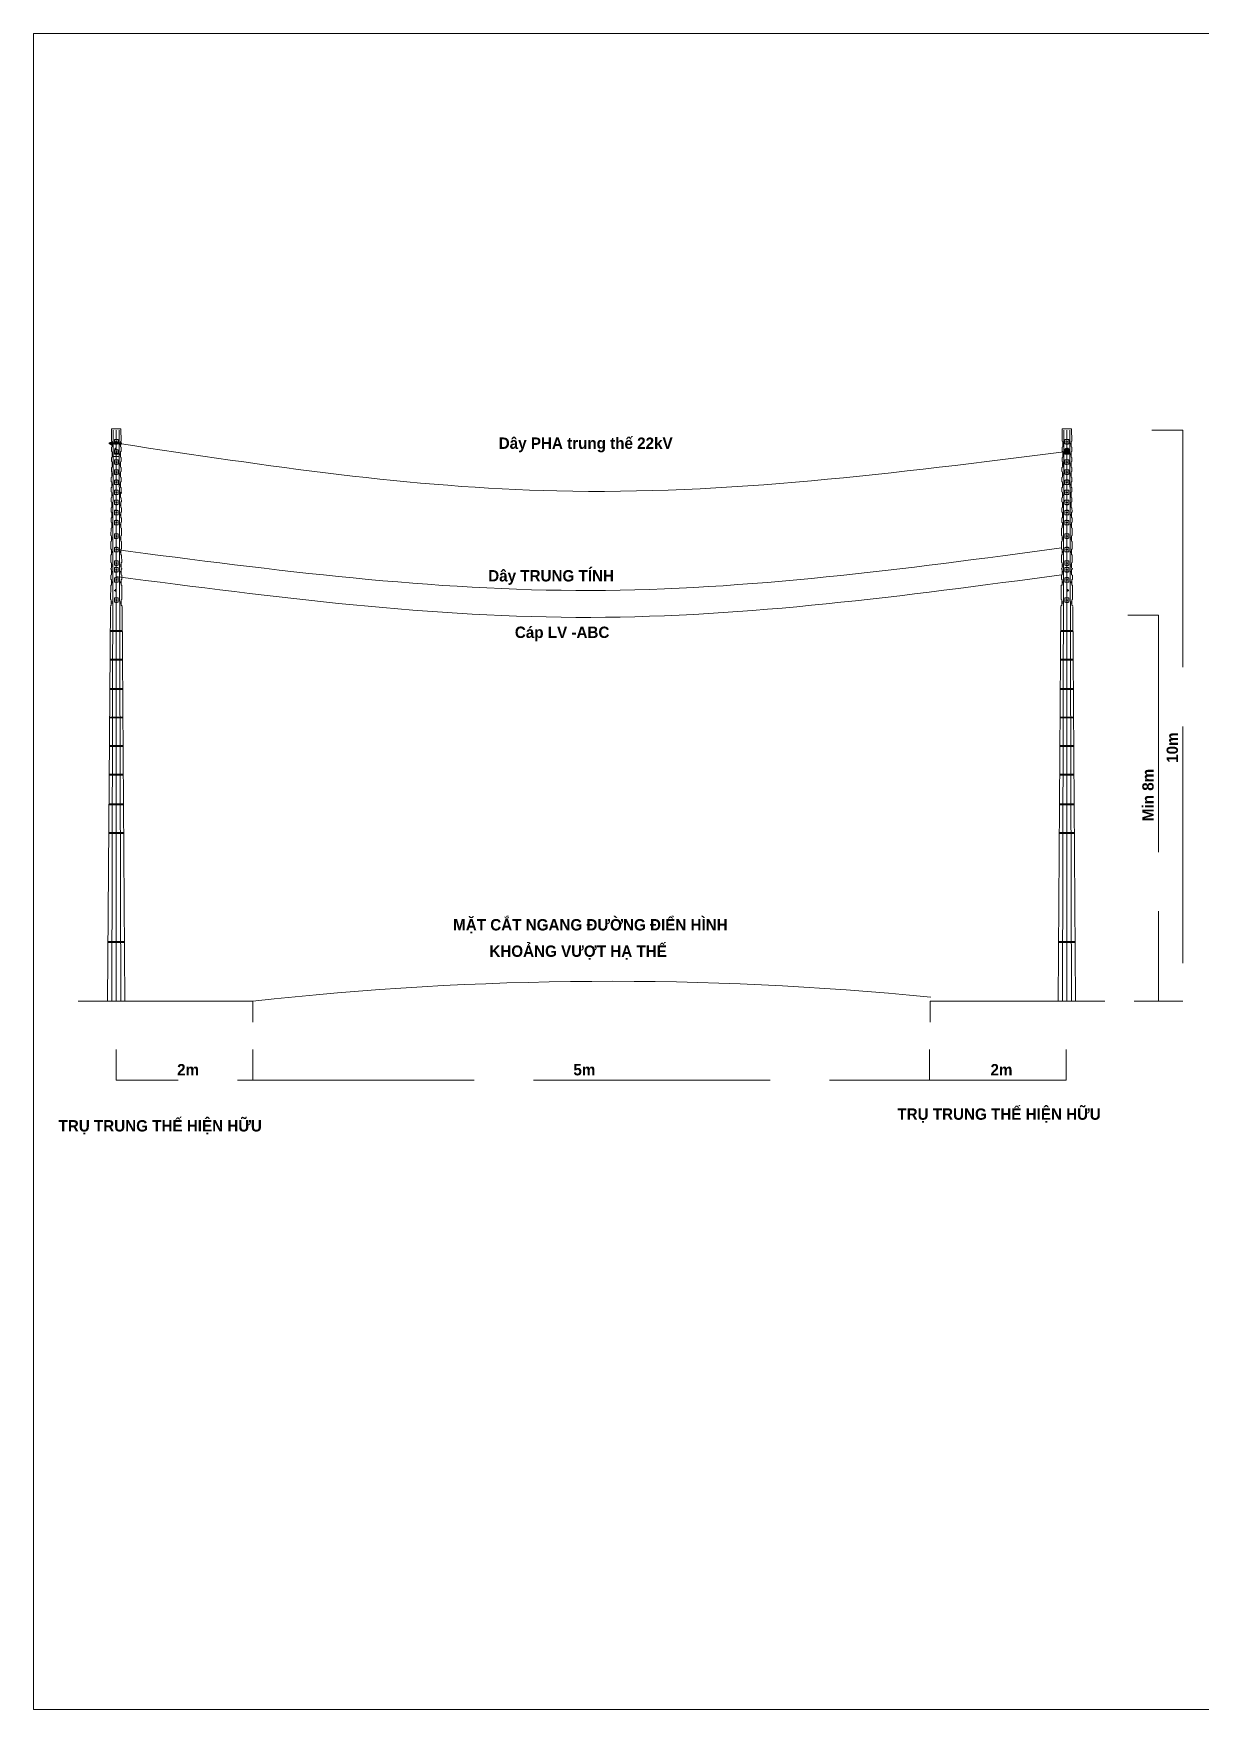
# Model space of a CAD drawing. Header units: millimetres. Extents: x 5654510 to 5731940, y 588357 to 647777.
# Drawn here: x 5709396 to 5716492, y 621974 to 632162 of the extents above; entities that cross this region are included whole.
import ezdxf

# ---------------------------------------------------------------- set-up
doc = ezdxf.new("R2010")
doc.units = ezdxf.units.MM
doc.header["$LTSCALE"] = 120
doc.header["$MEASUREMENT"] = 0
doc.linetypes.add('ACAD_ISO02W100', pattern=[15, 12, -3])
for name, color, linetype in [('Bulon', 40, 'Continuous'), ('BULONG', 7, 'Continuous'), ('Nen', 7, 'Continuous'), ('NET-DEN', 7, 'Continuous'), ('tbi', 2, 'Continuous')]:
    doc.layers.add(name, color=color, linetype=linetype)
doc.layers.add('Duongkhuat1', color=3, linetype='ACAD_ISO02W100', lineweight=25)
doc.layers.add('TEXT', color=7, linetype='Continuous', lineweight=13)
doc.styles.add('WMF-VNI-Times1', font='VTIMESB.TTF')

# ---------------------------------------------------------------- blocks, each defined once
blk = doc.blocks.new('A$C7EEA6D78')
at = {"layer": 'TEXT', "color": 4}
for p, q in [((18, 21), (18, 18)), ((28, 21), (18, 21)), ((18, 18), (18, 15)), ((18, 18), (28, 18)), ((27, 14), (19, 14)), ((20, 21), (20, 41)), ((26, 28), (20, 28)), ((26, 22), (20, 22)), ((26, 21), (20, 21)), ((20, 14), (20, 6)), ((26, 13), (20, 13)), ((26, 12), (20, 12)), ((26, 10), (20, 10)), ((26, 9), (20, 9)), ((26, 7), (20, 7)), ((26, 6), (20, 6)), ((21, 18), (21, 15)), ((25, 18), (25, 15)), ((26, 28), (26, 41)), ((61, 28), (26, 28)), ((61, 22), (26, 22)), ((26, 21), (26, 22)), ((28, 21), (28, 18)), ((28, 18), (28, 15)), ((37, 27), (37, 54)), ((45, 27), (45, 54)), ((53, 21), (53, 18)), ((64, 21), (53, 21)), ((53, 18), (53, 15)), ((53, 18), (64, 18)), ((62, 14), (55, 14)), ((56, 28), (56, 41)), ((56, 21), (56, 22)), ((61, 21), (56, 21)), ((56, 18), (56, 15)), ((56, 14), (56, 6)), ((61, 13), (56, 13)), ((61, 12), (56, 12)), ((61, 10), (56, 10)), ((61, 9), (56, 9)), ((61, 7), (56, 7)), ((61, 6), (56, 6)), ((60, 18), (60, 15)), ((61, 21), (61, 41)), ((61, 14), (61, 6))]:
    blk.add_line(p, q, dxfattribs=at)
at = {"layer": 'TEXT', "color": 4, "extrusion": (0, 0, -1)}
for centre, major_axis, start_param, end_param in [((41, 41), (28.8, 28.8), 3.926991, 10.210176), ((41, 41), (-25.1, 25.1), 5.497787, 11.780972), ((19, 16), (1.36, 1.36), 4.519943, 6.475631), ((19, 16), (-1.36, 1.36), 2.949147, 4.904835), ((41, 41), (-14.6, 14.6), 5.497787, 8.63938), ((23, 16), (1.78, 1.78), 4.649953, 6.345621), ((23, 17), (-1.78, 1.78), 3.079157, 4.774825), ((27, 16), (-1.56, 1.56), 6.163643, 7.973524), ((27, 17), (1.56, 1.56), 1.451254, 3.261135), ((41, 41), (10.4, 10.4), 3.926991, 7.068583), ((40, 54), (2.41, 2.41), 3.926991, 5.447531), ((40, 27), (-2.41, 2.41), 3.977247, 5.497787), ((41, 41), (12, 12), 2.305938, 2.406451), ((41, 54), (-2.41, 2.41), 0.835654, 2.356194), ((41, 27), (-2.41, 2.41), 2.356194, 3.876735), ((55, 16), (1.36, 1.36), 4.519943, 6.475631), ((55, 16), (-1.36, 1.36), 2.949147, 4.904835), ((58, 16), (-1.78, 1.78), 6.220749, 7.916418), ((58, 17), (1.78, 1.78), 1.50836, 3.204029), ((62, 16), (-1.56, 1.56), 6.163643, 7.973524), ((62, 17), (1.56, 1.56), 1.451254, 3.261135)]:
    blk.add_ellipse(centre, major_axis=major_axis, ratio=1, start_param=start_param, end_param=end_param, dxfattribs=at)

msp = doc.modelspace()

# ---------------------------------------------------------------- hatches: boundary and pattern name
at = {"layer": 'Nen', "lineweight": 9}
msp.add_hatch(color=0, dxfattribs=at).paths.add_polyline_path([(5709929.12, 629364.86), (5709929.12, 629372.63), (5709925.67, 629372.63), (5709925.67, 629364.86)])

# ---------------------------------------------------------------- linework, layer by layer
at = {"color": 0, "lineweight": 9}
msp.add_lwpolyline([(5709395.97, 632161.53), (5709395.97, 621973.84), (5723804.27, 621973.84), (5723804.27, 632161.53)], close=True, dxfattribs=at)
at = {"layer": 'Bulon', "color": 0, "lineweight": 9}
for p, q in [((5709857.06, 629672.94), (5709857.06, 629666.4)), ((5709862.99, 629672.94), (5709857.06, 629672.94)), ((5709862.99, 629666.4), (5709857.06, 629666.4)), ((5709858.29, 629672.94), (5709858.29, 629666.4)), ((5709859.75, 629672.94), (5709859.75, 629666.4)), ((5709861.22, 629672.94), (5709861.22, 629666.4)), ((5709862.99, 629673.9), (5709862.99, 629665.85)), ((5709867.37, 629675.78), (5709863.93, 629675.78)), ((5709863.93, 629671.91), (5709866.43, 629671.91)), ((5709863.93, 629667.73), (5709866.43, 629667.73)), ((5709867.37, 629664.19), (5709863.93, 629664.19)), ((5709867.37, 629664.19), (5709867.37, 629675.78)), ((5709870.19, 629675.78), (5709867.37, 629675.78)), ((5709870.19, 629664.19), (5709867.37, 629664.19)), ((5709870.19, 629675.78), (5709870.19, 629664.19)), ((5709930.09, 629673.25), (5709930.09, 629666.72))]:
    msp.add_line(p, q, dxfattribs=at)
at = {"layer": 'Bulon', "color": 0, "lineweight": 9, "ltscale": 20}
for p, q in [((5709870.19, 629673.67), (5709872.23, 629673.67)), ((5709870.19, 629666.3), (5709872.23, 629666.3))]:
    msp.add_line(p, q, dxfattribs=at)
for points in [[(5709872.23, 629680.22), (5709870.19, 629680.22), (5709870.19, 629659.75), (5709872.23, 629659.75)], [(5709930.09, 629673.25), (5709870.19, 629673.25), (5709870.19, 629666.72), (5709930.09, 629666.72)], [(5709927.77, 629680.22), (5709925.72, 629680.22), (5709925.72, 629659.75), (5709927.77, 629659.75)]]:
    msp.add_lwpolyline(points, close=True, dxfattribs=at)
at = {"layer": 'Bulon', "color": 0, "lineweight": 9}
for centre, radius, start, end in [((5709865.77, 629669.82), 2.79, 131.422688, 228.577312), ((5709865.12, 629665.96), 2.14, 123.97366, 236.02634), ((5709865.44, 629673.85), 2.46, 128.150755, 231.849245), ((5709864.91, 629673.85), 2.46, 308.150755, 51.849245), ((5709864.58, 629669.82), 2.79, 311.422688, 48.577312), ((5709865.24, 629665.96), 2.14, 303.97366, 56.02634)]:
    msp.add_arc(centre, radius, start, end, dxfattribs=at)
at = {"layer": 'Duongkhuat1', "color": 0, "lineweight": 9}
for p, q in [((5716197.38, 629749.55), (5716385.1, 629749.55)), ((5716385.1, 629749.55), (5716385.1, 626279.67)), ((5716049.53, 628626.09), (5716237.25, 628626.09)), ((5716237.25, 628626.09), (5716237.25, 626279.67)), ((5716237.25, 626279.67), (5716089.4, 626279.67)), ((5716385.1, 626279.67), (5716237.25, 626279.67)), ((5709899.06, 625986.31), (5709899.06, 625798.58)), ((5710730.15, 625986.31), (5710730.15, 625798.58)), ((5714845.43, 625986.31), (5714845.43, 625798.58)), ((5715676.52, 625986.31), (5715676.52, 625798.58)), ((5715676.52, 625798.58), (5709899.06, 625798.58))]:
    msp.add_line(p, q, dxfattribs=at)
at = {"layer": 'Nen', "color": 0, "lineweight": 9}
for p, q in [((5709870.46, 629758.99), (5709869.94, 629682.8)), ((5709870.46, 629758.99), (5709927.78, 629758.99)), ((5709899.12, 629758.99), (5709899.12, 629758.99)), ((5709927.78, 629758.99), (5709928.29, 629682.8)), ((5715651.17, 629758.99), (5715650.65, 629682.8)), ((5715708.48, 629758.99), (5715651.17, 629758.99)), ((5715679.82, 629758.99), (5715679.82, 629758.99)), ((5715708.48, 629758.99), (5715709, 629682.8)), ((5709869.7, 629621.62), (5709869.74, 629646.62)), ((5709873.93, 629648.38), (5709869.74, 629646.62)), ((5709873.93, 629619.72), (5709869.82, 629621.44)), ((5709873.93, 629681.13), (5709869.94, 629682.8)), ((5709873.93, 629648.38), (5709873.97, 629681.13)), ((5709873.93, 629586.96), (5709873.97, 629619.72)), ((5709887.66, 629692.68), (5709910.58, 629692.68)), ((5709887.66, 629692.68), (5709887.66, 629666.48)), ((5709910.58, 629666.48), (5709887.66, 629666.44)), ((5709887.66, 629631.27), (5709887.66, 629605.07)), ((5709887.66, 629631.27), (5709910.58, 629631.27)), ((5709910.58, 629605.07), (5709887.66, 629605.03)), ((5709910.58, 629692.68), (5709910.58, 629666.48)), ((5709910.58, 629631.27), (5709910.58, 629605.07)), ((5709924.31, 629648.51), (5709924.26, 629681.13)), ((5709924.31, 629586.96), (5709924.26, 629619.56)), ((5709924.28, 629607.03), (5709924.29, 629599.66)), ((5709924.31, 629681.13), (5709928.29, 629682.8)), ((5709924.39, 629619.75), (5709928.42, 629621.44)), ((5709924.43, 629648.32), (5709928.37, 629646.68)), ((5709928.54, 629621.49), (5709928.5, 629646.62)), ((5709928.5, 629646.49), (5709928.54, 629621.62)), ((5715650.4, 629621.49), (5715650.44, 629646.62)), ((5715650.44, 629646.49), (5715650.4, 629621.62)), ((5715654.55, 629619.75), (5715650.53, 629621.44)), ((5715654.51, 629648.32), (5715650.57, 629646.68)), ((5715654.64, 629681.13), (5715650.65, 629682.8)), ((5715654.64, 629648.51), (5715654.68, 629681.13)), ((5715654.64, 629586.96), (5715654.68, 629619.56)), ((5715654.66, 629607.03), (5715654.65, 629599.66)), ((5715691.29, 629692.68), (5715668.36, 629692.68)), ((5715668.36, 629692.68), (5715668.36, 629666.48)), ((5715668.36, 629666.48), (5715691.29, 629666.44)), ((5715668.36, 629631.27), (5715668.36, 629605.07)), ((5715691.29, 629631.27), (5715668.36, 629631.27)), ((5715668.36, 629605.07), (5715691.29, 629605.03)), ((5715691.29, 629692.68), (5715691.29, 629666.48)), ((5715691.29, 629631.27), (5715691.29, 629605.07)), ((5715705.01, 629648.38), (5715704.97, 629681.13)), ((5715705.01, 629586.96), (5715704.97, 629619.72)), ((5715705.01, 629681.13), (5715709, 629682.8)), ((5715705.01, 629648.38), (5715709.21, 629646.62)), ((5715705.01, 629619.72), (5715709.12, 629621.44)), ((5715709.25, 629621.62), (5715709.21, 629646.62)), ((5709869.24, 629498.69), (5709869.39, 629523.67)), ((5709873.2, 629496.89), (5709869.37, 629498.5)), ((5709873.56, 629525.55), (5709869.51, 629523.86)), ((5709869.59, 629560.1), (5709869.64, 629585.03)), ((5709873.56, 629558.31), (5709869.72, 629559.91)), ((5709873.93, 629586.96), (5709869.76, 629585.22)), ((5709873.56, 629525.55), (5709873.6, 629558.31)), ((5709887.66, 629569.86), (5709910.58, 629569.86)), ((5709887.66, 629569.86), (5709887.66, 629543.66)), ((5709910.58, 629543.66), (5709887.66, 629543.61)), ((5709887.66, 629508.45), (5709910.58, 629508.45)), ((5709887.66, 629508.45), (5709887.66, 629482.24)), ((5709910.58, 629569.86), (5709910.58, 629543.66)), ((5709910.58, 629508.45), (5709910.58, 629482.24)), ((5709924.31, 629586.96), (5709928.6, 629585.17)), ((5709924.68, 629525.55), (5709924.63, 629558.31)), ((5709924.68, 629558.31), (5709928.52, 629559.91)), ((5709924.68, 629525.55), (5709928.73, 629523.86)), ((5709925.01, 629529.54), (5709925.01, 629554.1)), ((5709925.04, 629496.89), (5709928.87, 629498.5)), ((5709928.64, 629560.1), (5709928.6, 629585.17)), ((5709928.6, 629585.17), (5709928.64, 629560.1)), ((5709928.85, 629523.67), (5709928.99, 629498.69)), ((5709928.99, 629498.69), (5709928.85, 629523.67)), ((5715650.09, 629523.67), (5715649.95, 629498.69)), ((5715649.95, 629498.69), (5715650.09, 629523.67)), ((5715653.91, 629496.89), (5715650.08, 629498.5)), ((5715654.27, 629525.55), (5715650.22, 629523.86)), ((5715650.3, 629560.1), (5715650.34, 629585.17)), ((5715650.34, 629585.17), (5715650.3, 629560.1)), ((5715654.64, 629586.96), (5715650.34, 629585.17)), ((5715654.27, 629558.31), (5715650.43, 629559.91)), ((5715653.93, 629529.54), (5715653.93, 629554.1)), ((5715654.27, 629525.55), (5715654.31, 629558.31)), ((5715691.29, 629569.86), (5715668.36, 629569.86)), ((5715668.36, 629569.86), (5715668.36, 629543.66)), ((5715668.36, 629543.66), (5715691.29, 629543.61)), ((5715691.29, 629508.45), (5715668.36, 629508.45)), ((5715668.36, 629508.45), (5715668.36, 629482.24)), ((5715691.29, 629569.86), (5715691.29, 629543.66)), ((5715691.29, 629508.45), (5715691.29, 629482.24)), ((5715705.01, 629586.96), (5715709.18, 629585.22)), ((5715705.38, 629525.55), (5715705.34, 629558.31)), ((5715705.38, 629558.31), (5715709.22, 629559.91)), ((5715705.38, 629525.55), (5715709.43, 629523.86)), ((5715705.74, 629496.89), (5715709.57, 629498.5)), ((5715709.35, 629560.1), (5715709.31, 629585.03)), ((5715709.7, 629498.69), (5715709.56, 629523.67)), ((5709868.54, 629375.73), (5709868.68, 629400.98)), ((5709872.87, 629402.73), (5709868.68, 629400.98)), ((5709868.89, 629437.14), (5709869.03, 629462.26)), ((5709872.87, 629435.48), (5709868.89, 629437.14)), ((5709873.2, 629464.14), (5709869.16, 629462.45)), ((5709872.87, 629402.73), (5709872.91, 629435.48)), ((5709873.2, 629464.14), (5709873.24, 629496.89)), ((5709910.58, 629482.24), (5709887.66, 629482.2)), ((5709887.66, 629447.03), (5709887.66, 629420.83)), ((5709887.66, 629447.03), (5709910.58, 629447.03)), ((5709910.58, 629420.83), (5709887.66, 629420.79)), ((5709910.58, 629447.03), (5709910.58, 629420.83)), ((5709925.04, 629464.14), (5709924.99, 629496.89)), ((5709925.04, 629464.14), (5709929.08, 629462.45)), ((5709925.37, 629402.73), (5709925.33, 629435.48)), ((5709925.37, 629435.48), (5709929.35, 629437.14)), ((5709925.37, 629402.73), (5709929.55, 629400.98)), ((5709929.2, 629462.26), (5709929.35, 629437.14)), ((5709929.35, 629437.14), (5709929.2, 629462.26)), ((5709929.55, 629400.98), (5709929.7, 629375.73)), ((5709929.7, 629375.73), (5709929.55, 629400.98)), ((5715649.39, 629400.98), (5715649.25, 629375.73)), ((5715649.25, 629375.73), (5715649.39, 629400.98)), ((5715653.57, 629402.73), (5715649.39, 629400.98)), ((5715649.74, 629462.26), (5715649.6, 629437.14)), ((5715649.6, 629437.14), (5715649.74, 629462.26)), ((5715653.57, 629435.48), (5715649.6, 629437.14)), ((5715653.91, 629464.14), (5715649.87, 629462.45)), ((5715653.57, 629402.73), (5715653.61, 629435.48)), ((5715653.91, 629464.14), (5715653.95, 629496.89)), ((5715668.36, 629482.24), (5715691.29, 629482.2)), ((5715668.36, 629447.03), (5715668.36, 629420.83)), ((5715691.29, 629447.03), (5715668.36, 629447.03)), ((5715668.36, 629420.83), (5715691.29, 629420.79)), ((5715691.29, 629447.03), (5715691.29, 629420.83)), ((5715705.74, 629464.14), (5715705.7, 629496.89)), ((5715705.74, 629464.14), (5715709.78, 629462.45)), ((5715706.08, 629402.73), (5715706.04, 629435.48)), ((5715706.08, 629435.48), (5715710.05, 629437.14)), ((5715706.08, 629402.73), (5715710.26, 629400.98)), ((5715710.05, 629437.14), (5715709.91, 629462.26)), ((5715710.4, 629375.73), (5715710.26, 629400.98)), ((5709868.19, 629314.45), (5709868.33, 629339.57)), ((5709872.16, 629312.66), (5709868.32, 629314.26)), ((5709872.51, 629341.32), (5709868.33, 629339.57)), ((5709872.51, 629374.07), (5709868.54, 629375.73)), ((5709872.16, 629279.9), (5709872.2, 629312.66)), ((5709872.51, 629341.32), (5709872.55, 629374.07)), ((5709887.66, 629385.62), (5709887.66, 629359.42)), ((5709887.66, 629385.62), (5709910.58, 629385.62)), ((5709910.58, 629359.42), (5709887.66, 629359.38)), ((5709887.66, 629324.21), (5709887.66, 629298.01)), ((5709887.66, 629324.21), (5709910.58, 629324.21)), ((5709910.58, 629298.01), (5709887.66, 629297.97)), ((5709910.58, 629385.62), (5709910.58, 629359.42)), ((5709910.58, 629324.21), (5709910.58, 629298.01)), ((5709925.73, 629341.32), (5709925.68, 629374.07)), ((5709925.73, 629374.07), (5709929.7, 629375.73)), ((5709925.73, 629341.32), (5709929.9, 629339.57)), ((5709926.08, 629279.9), (5709926.04, 629312.66)), ((5709926.08, 629312.66), (5709929.92, 629314.26)), ((5709929.9, 629339.57), (5709930.05, 629314.45)), ((5709930.05, 629314.45), (5709929.9, 629339.57)), ((5715649.04, 629339.57), (5715648.9, 629314.45)), ((5715648.9, 629314.45), (5715649.04, 629339.57)), ((5715652.87, 629312.66), (5715649.02, 629314.26)), ((5715653.22, 629341.32), (5715649.04, 629339.57)), ((5715653.22, 629374.07), (5715649.25, 629375.73)), ((5715652.87, 629279.9), (5715652.91, 629312.66)), ((5715653.22, 629341.32), (5715653.26, 629374.07)), ((5715668.36, 629385.62), (5715668.36, 629359.42)), ((5715691.29, 629385.62), (5715668.36, 629385.62)), ((5715668.36, 629359.42), (5715691.29, 629359.38)), ((5715668.36, 629324.21), (5715668.36, 629298.01)), ((5715691.29, 629324.21), (5715668.36, 629324.21)), ((5715668.36, 629298.01), (5715691.29, 629297.97)), ((5715691.29, 629385.62), (5715691.29, 629359.42)), ((5715691.29, 629324.21), (5715691.29, 629298.01)), ((5715706.43, 629341.32), (5715706.39, 629374.07)), ((5715706.43, 629374.07), (5715710.4, 629375.73)), ((5715706.43, 629341.32), (5715710.61, 629339.57)), ((5715706.78, 629279.9), (5715706.74, 629312.66)), ((5715706.78, 629312.66), (5715710.63, 629314.26)), ((5715710.75, 629314.45), (5715710.61, 629339.57)), ((5709867.49, 629191.63), (5709867.63, 629216.61)), ((5709871.81, 629218.49), (5709867.76, 629216.8)), ((5709867.84, 629253.04), (5709867.98, 629278.02)), ((5709871.81, 629251.25), (5709867.97, 629252.85)), ((5709872.16, 629279.9), (5709868.11, 629278.21)), ((5709871.81, 629218.49), (5709871.85, 629251.25)), ((5709887.66, 629262.8), (5709887.66, 629236.6)), ((5709887.66, 629262.8), (5709910.58, 629262.8)), ((5709910.58, 629236.6), (5709887.66, 629236.55)), ((5709887.66, 629201.39), (5709887.66, 629175.18)), ((5709887.66, 629201.39), (5709910.58, 629201.39)), ((5709910.58, 629262.8), (5709910.58, 629236.6)), ((5709910.58, 629201.39), (5709910.58, 629175.18)), ((5709926.08, 629279.9), (5709930.13, 629278.21)), ((5709926.43, 629218.49), (5709926.39, 629251.25)), ((5709926.43, 629251.25), (5709930.27, 629252.85)), ((5709926.43, 629218.49), (5709930.48, 629216.8)), ((5709930.25, 629278.02), (5709930.4, 629253.04)), ((5709930.4, 629253.04), (5709930.25, 629278.02)), ((5709930.61, 629216.61), (5709930.75, 629191.63)), ((5709930.75, 629191.63), (5709930.61, 629216.61)), ((5715648.34, 629216.61), (5715648.19, 629191.63)), ((5715648.19, 629191.63), (5715648.34, 629216.61)), ((5715652.52, 629218.49), (5715648.46, 629216.8)), ((5715648.69, 629278.02), (5715648.55, 629253.04)), ((5715648.55, 629253.04), (5715648.69, 629278.02)), ((5715652.52, 629251.25), (5715648.67, 629252.85)), ((5715652.87, 629279.9), (5715648.81, 629278.21)), ((5715652.52, 629218.49), (5715652.56, 629251.25)), ((5715668.36, 629262.8), (5715668.36, 629236.6)), ((5715691.29, 629262.8), (5715668.36, 629262.8)), ((5715668.36, 629236.6), (5715691.29, 629236.55)), ((5715668.36, 629201.39), (5715668.36, 629175.18)), ((5715691.29, 629201.39), (5715668.36, 629201.39)), ((5715691.29, 629262.8), (5715691.29, 629236.6)), ((5715691.29, 629201.39), (5715691.29, 629175.18)), ((5715706.78, 629279.9), (5715710.84, 629278.21)), ((5715707.13, 629218.49), (5715707.09, 629251.25)), ((5715707.13, 629251.25), (5715710.98, 629252.85)), ((5715707.13, 629218.49), (5715711.19, 629216.8)), ((5715711.1, 629253.04), (5715710.96, 629278.02)), ((5715711.45, 629191.63), (5715711.31, 629216.61)), ((5709867.02, 629109.75), (5709867.28, 629155.2)), ((5709870.99, 629107.95), (5709867.15, 629109.56)), ((5709871.46, 629157.08), (5709867.41, 629155.39)), ((5709871.46, 629189.83), (5709867.61, 629191.44)), ((5709870.99, 629075.2), (5709871.03, 629107.95)), ((5709871.46, 629157.08), (5709871.5, 629189.83)), ((5709910.58, 629175.18), (5709887.66, 629175.14)), ((5709887.66, 629119.5), (5709887.66, 629093.3)), ((5709887.66, 629119.5), (5709910.58, 629119.5)), ((5709910.58, 629093.3), (5709887.66, 629093.26)), ((5709910.58, 629119.5), (5709910.58, 629093.3)), ((5709926.78, 629157.08), (5709926.74, 629189.83)), ((5709926.78, 629189.83), (5709930.62, 629191.44)), ((5709926.78, 629157.08), (5709930.83, 629155.39)), ((5709927.25, 629075.2), (5709927.2, 629107.95)), ((5709927.25, 629107.95), (5709931.09, 629109.56)), ((5709930.96, 629155.2), (5709931.22, 629109.75)), ((5715647.99, 629155.2), (5715647.73, 629109.75)), ((5715651.7, 629107.95), (5715647.85, 629109.56)), ((5715652.16, 629157.08), (5715648.11, 629155.39)), ((5715652.16, 629189.83), (5715648.32, 629191.44)), ((5715651.7, 629075.2), (5715651.74, 629107.95)), ((5715652.16, 629157.08), (5715652.21, 629189.83)), ((5715668.36, 629175.18), (5715691.29, 629175.14)), ((5715668.36, 629119.5), (5715668.36, 629093.3)), ((5715691.29, 629119.5), (5715668.36, 629119.5)), ((5715668.36, 629093.3), (5715691.29, 629093.26)), ((5715691.29, 629119.5), (5715691.29, 629093.3)), ((5715707.49, 629157.08), (5715707.44, 629189.83)), ((5715707.49, 629189.83), (5715711.33, 629191.44)), ((5715707.49, 629157.08), (5715711.54, 629155.39)), ((5715707.95, 629075.2), (5715707.91, 629107.95)), ((5715707.95, 629107.95), (5715711.8, 629109.56)), ((5715711.92, 629109.75), (5715711.66, 629155.2)), ((5709866.08, 628945.98), (5709866.34, 628991.43)), ((5709870.52, 628993.31), (5709866.47, 628991.62)), ((5709866.55, 629027.87), (5709866.81, 629073.32)), ((5709870.52, 629026.07), (5709866.68, 629027.68)), ((5709870.99, 629075.2), (5709866.94, 629073.5)), ((5709870.52, 628993.31), (5709870.56, 629026.07)), ((5709887.66, 629037.62), (5709910.58, 629037.62)), ((5709887.66, 629037.62), (5709887.66, 629011.42)), ((5709910.58, 629011.42), (5709887.66, 629011.38)), ((5709910.58, 629037.62), (5709910.58, 629011.42)), ((5709927.25, 629075.2), (5709931.3, 629073.5)), ((5709927.71, 628993.31), (5709927.67, 629026.07)), ((5709927.71, 629026.07), (5709931.56, 629027.68)), ((5709927.71, 628993.31), (5709931.77, 628991.62)), ((5709931.42, 629073.32), (5709931.68, 629027.87)), ((5709931.68, 629027.87), (5709931.42, 629073.32)), ((5709931.89, 628991.43), (5709932.15, 628945.98)), ((5709932.15, 628945.98), (5709931.89, 628991.43)), ((5715647.05, 628991.43), (5715646.79, 628945.98)), ((5715646.79, 628945.98), (5715647.05, 628991.43)), ((5715651.23, 628993.31), (5715647.18, 628991.62)), ((5715647.52, 629073.32), (5715647.26, 629027.87)), ((5715647.26, 629027.87), (5715647.52, 629073.32)), ((5715651.23, 629026.07), (5715647.38, 629027.68)), ((5715651.7, 629075.2), (5715647.64, 629073.5)), ((5715651.23, 628993.31), (5715651.27, 629026.07)), ((5715691.29, 629037.62), (5715668.36, 629037.62)), ((5715668.36, 629037.62), (5715668.36, 629011.42)), ((5715668.36, 629011.42), (5715691.29, 629011.38)), ((5715691.29, 629037.62), (5715691.29, 629011.42)), ((5715707.95, 629075.2), (5715712.01, 629073.5)), ((5715708.42, 628993.31), (5715708.38, 629026.07)), ((5715708.42, 629026.07), (5715712.27, 629027.68)), ((5715708.42, 628993.31), (5715712.47, 628991.62)), ((5715712.39, 629027.87), (5715712.13, 629073.32)), ((5715712.86, 628945.98), (5715712.6, 628991.43)), ((5709865.85, 628905), (5709865.88, 628909.55)), ((5709870.06, 628903.24), (5709865.85, 628905)), ((5709870.06, 628911.43), (5709866, 628909.74)), ((5709870.06, 628944.19), (5709866.21, 628945.79)), ((5709870.06, 628911.43), (5709870.1, 628944.19)), ((5709870.06, 628870.49), (5709870.1, 628903.24)), ((5709887.66, 628955.74), (5709887.66, 628929.54)), ((5709887.66, 628955.74), (5709910.58, 628955.74)), ((5709910.58, 628929.54), (5709887.66, 628929.49)), ((5709887.66, 628914.8), (5709887.66, 628888.59)), ((5709887.66, 628914.8), (5709910.58, 628914.8)), ((5709910.58, 628888.59), (5709887.66, 628888.55)), ((5709910.58, 628955.74), (5709910.58, 628929.54)), ((5709910.58, 628914.8), (5709910.58, 628888.59)), ((5709928.18, 628911.43), (5709928.14, 628944.19)), ((5709928.18, 628870.49), (5709928.14, 628903.24)), ((5709928.18, 628944.19), (5709932.03, 628945.79)), ((5709928.18, 628911.43), (5709932.23, 628909.74)), ((5709928.18, 628903.24), (5709932.39, 628905)), ((5709932.36, 628909.55), (5709932.39, 628905)), ((5715646.58, 628909.55), (5715646.56, 628905)), ((5715650.76, 628903.24), (5715646.56, 628905)), ((5715650.76, 628911.43), (5715646.71, 628909.74)), ((5715650.76, 628944.19), (5715646.92, 628945.79)), ((5715650.76, 628911.43), (5715650.81, 628944.19)), ((5715650.76, 628870.49), (5715650.81, 628903.24)), ((5715668.36, 628955.74), (5715668.36, 628929.54)), ((5715691.29, 628955.74), (5715668.36, 628955.74)), ((5715668.36, 628929.54), (5715691.29, 628929.49)), ((5715668.36, 628914.8), (5715668.36, 628888.59)), ((5715691.29, 628914.8), (5715668.36, 628914.8)), ((5715668.36, 628888.59), (5715691.29, 628888.55)), ((5715691.29, 628955.74), (5715691.29, 628929.54)), ((5715691.29, 628914.8), (5715691.29, 628888.59)), ((5715708.89, 628911.43), (5715708.84, 628944.19)), ((5715708.89, 628870.49), (5715708.84, 628903.24)), ((5715708.89, 628944.19), (5715712.73, 628945.79)), ((5715708.89, 628911.43), (5715712.94, 628909.74)), ((5715708.89, 628903.24), (5715713.09, 628905)), ((5715713.09, 628905), (5715713.07, 628909.55)), ((5709864.8, 628720.81), (5709865.29, 628807.2)), ((5709869.47, 628809.08), (5709865.42, 628807.38)), ((5709865.5, 628843.63), (5709865.64, 628868.64)), ((5709869.47, 628841.83), (5709865.63, 628843.44)), ((5709870.06, 628870.49), (5709865.64, 628868.64)), ((5709869.47, 628809.08), (5709869.51, 628841.83)), ((5709887.66, 628853.39), (5709887.66, 628827.18)), ((5709887.66, 628853.39), (5709910.58, 628853.39)), ((5709910.58, 628827.18), (5709887.66, 628827.14)), ((5709910.58, 628853.39), (5709910.58, 628827.18)), ((5709928.18, 628870.49), (5709932.59, 628868.64)), ((5709928.77, 628809.08), (5709928.72, 628841.83)), ((5709928.77, 628841.83), (5709932.61, 628843.44)), ((5709928.77, 628809.08), (5709932.82, 628807.38)), ((5709932.59, 628868.64), (5709932.74, 628843.63)), ((5709932.95, 628807.2), (5709933.44, 628720.81)), ((5715646, 628807.2), (5715645.5, 628720.81)), ((5715650.18, 628809.08), (5715646.12, 628807.38)), ((5715646.35, 628868.64), (5715646.21, 628843.63)), ((5715650.18, 628841.83), (5715646.33, 628843.44)), ((5715650.76, 628870.49), (5715646.35, 628868.64)), ((5715650.18, 628809.08), (5715650.22, 628841.83)), ((5715668.36, 628853.39), (5715668.36, 628827.18)), ((5715691.29, 628853.39), (5715668.36, 628853.39)), ((5715668.36, 628827.18), (5715691.29, 628827.14)), ((5715691.29, 628853.39), (5715691.29, 628827.18)), ((5715708.89, 628870.49), (5715713.3, 628868.64)), ((5715709.47, 628809.08), (5715709.43, 628841.83)), ((5715709.47, 628841.83), (5715713.32, 628843.44)), ((5715709.47, 628809.08), (5715713.53, 628807.38)), ((5715713.44, 628843.63), (5715713.3, 628868.64)), ((5715714.15, 628720.81), (5715713.65, 628807.2)), ((5709868.77, 628686.25), (5709863.17, 628682.05)), ((5709868.77, 628719.01), (5709864.92, 628720.62)), ((5709868.77, 628686.25), (5709868.81, 628719.01)), ((5709887.66, 628730.56), (5709887.66, 628704.36)), ((5709887.66, 628730.56), (5709910.58, 628730.56)), ((5709910.58, 628704.36), (5709887.66, 628704.32)), ((5709910.58, 628730.56), (5709910.58, 628704.36)), ((5709929.47, 628686.25), (5709929.43, 628719.01)), ((5709929.47, 628719.01), (5709933.31, 628720.62)), ((5709929.47, 628686.25), (5709935.07, 628681.39)), ((5715649.47, 628686.25), (5715643.88, 628681.39)), ((5715649.47, 628719.01), (5715645.63, 628720.62)), ((5715649.47, 628686.25), (5715649.52, 628719.01)), ((5715668.36, 628730.56), (5715668.36, 628704.36)), ((5715691.29, 628730.56), (5715668.36, 628730.56)), ((5715668.36, 628704.36), (5715691.29, 628704.32)), ((5715691.29, 628730.56), (5715691.29, 628704.36)), ((5715710.18, 628686.25), (5715710.13, 628719.01)), ((5715710.18, 628719.01), (5715714.02, 628720.62)), ((5715710.18, 628686.25), (5715715.77, 628682.05)), ((5709863.15, 628679.12), (5709846.92, 626279.67)), ((5709935.05, 628678.45), (5709951.2, 626279.67)), ((5715643.9, 628678.45), (5715627.75, 626279.67)), ((5715715.79, 628679.12), (5715732.02, 626279.67))]:
    msp.add_line(p, q, dxfattribs=at)
at = {"layer": 'Nen', "color": 0, "lineweight": 9, "ltscale": 100}
for p, q in [((5709880.51, 629750.15), (5709871.45, 626279.67)), ((5709899.06, 629750.35), (5709899.06, 626279.67)), ((5709917.64, 629750.35), (5709926.67, 626279.67)), ((5715661.31, 629750.35), (5715652.27, 626279.67)), ((5715679.88, 629750.35), (5715679.88, 626279.67)), ((5715698.44, 629750.15), (5715707.49, 626279.67)), ((5709873.95, 629661.07), (5709880.31, 629661.07)), ((5709873.95, 629599.66), (5709880.15, 629599.66)), ((5709873.96, 629668.44), (5709880.33, 629668.44)), ((5709873.96, 629607.03), (5709880.17, 629607.03)), ((5709888.68, 629636.03), (5709899.39, 629636.03)), ((5709893.76, 629679.56), (5709904.47, 629679.56)), ((5709893.76, 629618.15), (5709904.47, 629618.15)), ((5709894.04, 629629.34), (5709894.04, 629642.73)), ((5709924.28, 629668.44), (5709917.93, 629668.44)), ((5709924.29, 629661.07), (5709917.95, 629661.07)), ((5709924.28, 629607.03), (5709918.09, 629607.03)), ((5709924.29, 629599.66), (5709918.11, 629599.66)), ((5715654.65, 629661.07), (5715660.99, 629661.07)), ((5715654.65, 629599.66), (5715660.83, 629599.66)), ((5715654.66, 629668.44), (5715661.01, 629668.44)), ((5715654.66, 629607.03), (5715660.85, 629607.03)), ((5715685.18, 629679.56), (5715674.47, 629679.56)), ((5715685.18, 629618.15), (5715674.47, 629618.15)), ((5715690.26, 629636.03), (5715679.55, 629636.03)), ((5715684.91, 629629.34), (5715684.91, 629642.73)), ((5715704.99, 629668.44), (5715698.61, 629668.44)), ((5715705, 629661.07), (5715698.63, 629661.07)), ((5715704.99, 629607.03), (5715698.77, 629607.03)), ((5715705, 629599.66), (5715698.79, 629599.66)), ((5709873.58, 629538.24), (5709879.99, 629538.24)), ((5709873.59, 629545.61), (5709880.01, 629545.61)), ((5709893.76, 629556.74), (5709904.47, 629556.74)), ((5709924.65, 629545.61), (5709918.25, 629545.61)), ((5709924.66, 629538.24), (5709918.27, 629538.24)), ((5715654.28, 629538.24), (5715660.67, 629538.24)), ((5715654.29, 629545.61), (5715660.69, 629545.61)), ((5715685.18, 629556.74), (5715674.47, 629556.74)), ((5715705.36, 629545.61), (5715698.93, 629545.61)), ((5715705.37, 629538.24), (5715698.95, 629538.24)), ((5709872.88, 629415.42), (5709879.67, 629415.42)), ((5709872.89, 629422.79), (5709879.69, 629422.79)), ((5709873.22, 629476.83), (5709879.83, 629476.83)), ((5709873.23, 629484.2), (5709879.85, 629484.2)), ((5709893.76, 629495.32), (5709904.47, 629495.32)), ((5709893.76, 629433.91), (5709904.47, 629433.91)), ((5709925.01, 629484.2), (5709918.41, 629484.2)), ((5709925.02, 629476.83), (5709918.43, 629476.83)), ((5709925.35, 629422.79), (5709918.57, 629422.79)), ((5709925.35, 629415.42), (5709918.59, 629415.42)), ((5715653.59, 629415.42), (5715660.35, 629415.42)), ((5715653.6, 629422.79), (5715660.37, 629422.79)), ((5715653.92, 629476.83), (5715660.51, 629476.83)), ((5715653.93, 629484.2), (5715660.53, 629484.2)), ((5715685.18, 629495.32), (5715674.47, 629495.32)), ((5715685.18, 629433.91), (5715674.47, 629433.91)), ((5715705.72, 629484.2), (5715699.09, 629484.2)), ((5715705.73, 629476.83), (5715699.11, 629476.83)), ((5715706.05, 629422.79), (5715699.25, 629422.79)), ((5715706.06, 629415.42), (5715699.27, 629415.42)), ((5709872.19, 629299.97), (5709879.37, 629299.97)), ((5709872.53, 629354.01), (5709879.51, 629354.01)), ((5709872.54, 629361.38), (5709879.53, 629361.38)), ((5709893.76, 629372.5), (5709904.47, 629372.5)), ((5709893.76, 629311.09), (5709904.47, 629311.09)), ((5709925.7, 629361.38), (5709918.73, 629361.38)), ((5709925.71, 629354.01), (5709918.75, 629354.01)), ((5709926.05, 629299.97), (5709918.89, 629299.97)), ((5715652.89, 629299.97), (5715660.05, 629299.97)), ((5715653.23, 629354.01), (5715660.19, 629354.01)), ((5715653.24, 629361.38), (5715660.21, 629361.38)), ((5715685.18, 629372.5), (5715674.47, 629372.5)), ((5715685.18, 629311.09), (5715674.47, 629311.09)), ((5715706.41, 629361.38), (5715699.42, 629361.38)), ((5715706.42, 629354.01), (5715699.43, 629354.01)), ((5715706.76, 629299.97), (5715699.58, 629299.97)), ((5709871.83, 629238.55), (5709879.21, 629238.55)), ((5709871.83, 629231.18), (5709879.19, 629231.18)), ((5709872.18, 629292.6), (5709879.35, 629292.6)), ((5709893.76, 629249.68), (5709904.47, 629249.68)), ((5709926.06, 629292.6), (5709918.91, 629292.6)), ((5709926.4, 629238.55), (5709919.05, 629238.55)), ((5709926.41, 629231.18), (5709919.07, 629231.18)), ((5715652.53, 629231.18), (5715659.87, 629231.18)), ((5715652.54, 629238.55), (5715659.89, 629238.55)), ((5715652.88, 629292.6), (5715660.03, 629292.6)), ((5715685.18, 629249.68), (5715674.47, 629249.68)), ((5715706.77, 629292.6), (5715699.59, 629292.6)), ((5715707.11, 629238.55), (5715699.74, 629238.55)), ((5715707.12, 629231.18), (5715699.75, 629231.18)), ((5709871.02, 629095.26), (5709878.83, 629095.26)), ((5709871.47, 629169.77), (5709879.03, 629169.77)), ((5709871.48, 629177.14), (5709879.05, 629177.14)), ((5709893.76, 629188.26), (5709904.47, 629188.26)), ((5709893.76, 629106.38), (5709904.47, 629106.38)), ((5709926.75, 629177.14), (5709919.21, 629177.14)), ((5709926.76, 629169.77), (5709919.23, 629169.77)), ((5709927.22, 629095.26), (5709919.42, 629095.26)), ((5715651.72, 629095.26), (5715659.52, 629095.26)), ((5715652.18, 629169.77), (5715659.71, 629169.77)), ((5715652.19, 629177.14), (5715659.73, 629177.14)), ((5715685.18, 629188.26), (5715674.47, 629188.26)), ((5715685.18, 629106.38), (5715674.47, 629106.38)), ((5715707.46, 629177.14), (5715699.9, 629177.14)), ((5715707.47, 629169.77), (5715699.92, 629169.77)), ((5715707.93, 629095.26), (5715700.11, 629095.26)), ((5709870.54, 629006.01), (5709878.6, 629006.01)), ((5709870.55, 629013.38), (5709878.62, 629013.38)), ((5709871.01, 629087.89), (5709878.81, 629087.89)), ((5709893.76, 629024.5), (5709904.47, 629024.5)), ((5709927.23, 629087.89), (5709919.44, 629087.89)), ((5709927.69, 629013.38), (5709919.64, 629013.38)), ((5709927.7, 629006.01), (5709919.65, 629006.01)), ((5715651.24, 629006.01), (5715659.29, 629006.01)), ((5715651.25, 629013.38), (5715659.31, 629013.38)), ((5715651.71, 629087.89), (5715659.5, 629087.89)), ((5715685.18, 629024.5), (5715674.47, 629024.5)), ((5715707.94, 629087.89), (5715700.13, 629087.89)), ((5715708.4, 629013.38), (5715700.32, 629013.38)), ((5715708.4, 629006.01), (5715700.34, 629006.01)), ((5709870.07, 628924.12), (5709878.39, 628924.12)), ((5709870.08, 628931.49), (5709878.41, 628931.49)), ((5709870.08, 628890.55), (5709878.3, 628890.55)), ((5709893.76, 628942.62), (5709904.47, 628942.62)), ((5709893.76, 628901.67), (5709904.47, 628901.67)), ((5709928.15, 628931.49), (5709919.85, 628931.49)), ((5709928.16, 628924.12), (5709919.87, 628924.12)), ((5709928.15, 628890.55), (5709919.96, 628890.55)), ((5715650.78, 628924.12), (5715659.08, 628924.12)), ((5715650.79, 628931.49), (5715659.09, 628931.49)), ((5715650.79, 628890.55), (5715658.99, 628890.55)), ((5715685.18, 628942.62), (5715674.47, 628942.62)), ((5715685.18, 628901.67), (5715674.47, 628901.67)), ((5715708.86, 628931.49), (5715700.54, 628931.49)), ((5715708.87, 628924.12), (5715700.56, 628924.12)), ((5715708.86, 628890.55), (5715700.64, 628890.55)), ((5709869.49, 628821.77), (5709878.12, 628821.77)), ((5709869.5, 628829.14), (5709878.14, 628829.14)), ((5709870.07, 628883.18), (5709878.28, 628883.18)), ((5709893.76, 628840.26), (5709904.47, 628840.26)), ((5709928.16, 628883.18), (5709919.97, 628883.18)), ((5709928.74, 628829.14), (5709920.12, 628829.14)), ((5709928.75, 628821.77), (5709920.13, 628821.77)), ((5715650.19, 628821.77), (5715658.81, 628821.77)), ((5715650.2, 628829.14), (5715658.83, 628829.14)), ((5715650.78, 628883.18), (5715658.97, 628883.18)), ((5715685.18, 628840.26), (5715674.47, 628840.26)), ((5715708.87, 628883.18), (5715700.66, 628883.18)), ((5715709.45, 628829.14), (5715700.8, 628829.14)), ((5715709.46, 628821.77), (5715700.82, 628821.77)), ((5709868.78, 628698.95), (5709877.8, 628698.95)), ((5709868.79, 628706.32), (5709877.82, 628706.32)), ((5709887.34, 628776.39), (5709900.73, 628776.39)), ((5709893.76, 628717.44), (5709904.47, 628717.44)), ((5709894.04, 628769.57), (5709894.04, 628782.96)), ((5709929.44, 628706.32), (5709920.44, 628706.32)), ((5709929.45, 628698.95), (5709920.45, 628698.95)), ((5715649.49, 628698.95), (5715658.49, 628698.95)), ((5715649.5, 628706.32), (5715658.51, 628706.32)), ((5715685.18, 628717.44), (5715674.47, 628717.44)), ((5715691.6, 628776.39), (5715678.21, 628776.39)), ((5715684.91, 628769.57), (5715684.91, 628782.96)), ((5715710.15, 628706.32), (5715701.12, 628706.32)), ((5715710.16, 628698.95), (5715701.14, 628698.95)), ((5709936.12, 628525.75), (5709862.12, 628525.75)), ((5709936.08, 628531.65), (5709862.16, 628531.65)), ((5715642.82, 628525.75), (5715716.83, 628525.75)), ((5715642.86, 628531.65), (5715716.79, 628531.65)), ((5709937.3, 628351.75), (5709860.94, 628351.75)), ((5709937.26, 628357.65), (5709860.98, 628357.65)), ((5715641.65, 628351.75), (5715718, 628351.75)), ((5715641.69, 628357.65), (5715717.96, 628357.65)), ((5709938.45, 628174.81), (5709859.74, 628174.81)), ((5709938.41, 628180.71), (5709859.78, 628180.71)), ((5715640.49, 628174.81), (5715719.2, 628174.81)), ((5715640.53, 628180.71), (5715719.16, 628180.71)), ((5709939.63, 628000.81), (5709858.57, 628000.81)), ((5709939.59, 628006.71), (5709858.61, 628006.71)), ((5715639.31, 628000.81), (5715720.38, 628000.81)), ((5715639.35, 628006.71), (5715720.34, 628006.71)), ((5709940.81, 627826.81), (5709857.39, 627826.81)), ((5709940.77, 627832.71), (5709857.43, 627832.71)), ((5715638.14, 627826.81), (5715721.55, 627826.81)), ((5715638.17, 627832.71), (5715721.51, 627832.71)), ((5709941.99, 627652.81), (5709856.21, 627652.81)), ((5709941.95, 627658.71), (5709856.25, 627658.71)), ((5715636.96, 627652.81), (5715722.73, 627652.81)), ((5715637, 627658.71), (5715722.69, 627658.71)), ((5709943.12, 627473.11), (5709855, 627473.11)), ((5709943.08, 627479), (5709855.04, 627479)), ((5715635.82, 627473.11), (5715723.95, 627473.11)), ((5715635.86, 627479), (5715723.91, 627479)), ((5709944.3, 627299.11), (5709853.82, 627299.11)), ((5709944.26, 627305), (5709853.86, 627305)), ((5715634.64, 627299.11), (5715725.12, 627299.11)), ((5715634.68, 627305), (5715725.08, 627305)), ((5709948.79, 626635.86), (5709849.33, 626635.86)), ((5709948.75, 626641.75), (5709849.37, 626641.75)), ((5715630.16, 626635.86), (5715729.61, 626635.86)), ((5715630.2, 626641.75), (5715729.57, 626641.75))]:
    msp.add_line(p, q, dxfattribs=at)
at = {"layer": 'Nen', "color": 0, "lineweight": 9}
msp.add_lwpolyline([(5709929.12, 629364.86), (5709929.12, 629372.63), (5709925.67, 629372.63), (5709925.67, 629364.86)], close=True, dxfattribs=at)
for centre, radius in [((5709894.04, 629636.03), 2.62), ((5709899.12, 629679.56), 2.95), ((5709899.12, 629618.15), 2.95), ((5715679.82, 629679.56), 2.95), ((5715679.82, 629618.15), 2.95), ((5715684.91, 629636.03), 2.62), ((5709899.12, 629556.74), 2.95), ((5709899.12, 629495.32), 2.95), ((5715679.82, 629556.74), 2.95), ((5715679.82, 629495.32), 2.95), ((5709899.12, 629433.91), 2.95), ((5715679.82, 629433.91), 2.95), ((5709899.12, 629372.5), 2.95), ((5709899.12, 629311.09), 2.95), ((5715679.82, 629372.5), 2.95), ((5715679.82, 629311.09), 2.95), ((5709899.12, 629249.68), 2.95), ((5715679.82, 629249.68), 2.95), ((5709899.12, 629188.26), 2.95), ((5709899.12, 629106.38), 2.95), ((5715679.82, 629188.26), 2.95), ((5715679.82, 629106.38), 2.95), ((5709899.12, 629024.5), 2.95), ((5715679.82, 629024.5), 2.95), ((5709899.12, 628942.62), 2.95), ((5709899.12, 628901.67), 2.95), ((5715679.82, 628942.62), 2.95), ((5715679.82, 628901.67), 2.95), ((5709899.12, 628840.26), 2.95), ((5715679.82, 628840.26), 2.95), ((5709894.04, 628776.39), 3.28), ((5709899.12, 628717.44), 2.95), ((5715679.82, 628717.44), 2.95), ((5715684.91, 628776.39), 3.28)]:
    msp.add_circle(centre, radius, dxfattribs=at)
for centre, start, end in [((5709869.9, 629621.62), 179.904986, 247.305589), ((5709924.47, 629619.56), 112.694411, 180.073666), ((5709924.51, 629648.51), 180.073666, 247.305589), ((5709928.3, 629646.49), 0.095014, 67.305589), ((5709928.34, 629621.62), 292.694411, 0.095014), ((5715650.61, 629621.62), 179.904986, 247.305589), ((5715650.65, 629646.49), 112.694411, 179.904986), ((5715654.43, 629648.51), 292.694411, 359.926334), ((5715654.47, 629619.56), 359.926334, 67.305589), ((5715709.04, 629621.62), 292.694411, 0.095014), ((5709869.45, 629498.69), 179.672599, 247.305589), ((5709869.59, 629523.67), 112.694411, 179.672599), ((5709869.8, 629560.1), 179.672599, 247.305589), ((5709869.84, 629585.03), 112.694411, 179.904986), ((5709928.44, 629560.1), 292.694411, 0.327401), ((5709928.65, 629523.67), 0.327401, 67.305589), ((5709928.79, 629498.69), 292.694411, 0.327401), ((5715650.15, 629498.69), 179.672599, 247.305589), ((5715650.3, 629523.67), 112.694411, 179.672599), ((5715650.51, 629560.1), 179.672599, 247.305589), ((5715709.1, 629585.03), 0.095014, 67.305589), ((5715709.14, 629560.1), 292.694411, 0.327401), ((5715709.35, 629523.67), 0.327401, 67.305589), ((5715709.5, 629498.69), 292.694411, 0.327401), ((5709869.24, 629462.26), 112.694411, 179.672599), ((5709929, 629462.26), 0.327401, 67.305589), ((5715649.95, 629462.26), 112.694411, 179.672599), ((5715709.7, 629462.26), 0.327401, 67.305589), ((5709868.4, 629314.45), 179.672599, 247.305589), ((5709929.84, 629314.45), 292.694411, 0.327401), ((5715649.1, 629314.45), 179.672599, 247.305589), ((5715710.55, 629314.45), 292.694411, 0.327401), ((5709867.84, 629216.61), 112.694411, 179.672599), ((5709868.04, 629253.04), 179.672599, 247.305589), ((5709868.19, 629278.02), 112.694411, 179.672599), ((5709930.05, 629278.02), 0.327401, 67.305589), ((5709930.19, 629253.04), 292.694411, 0.327401), ((5709930.4, 629216.61), 0.327401, 67.305589), ((5715648.54, 629216.61), 112.694411, 179.672599), ((5715648.75, 629253.04), 179.672599, 247.305589), ((5715648.89, 629278.02), 112.694411, 179.672599), ((5715710.76, 629278.02), 0.327401, 67.305589), ((5715710.9, 629253.04), 292.694411, 0.327401), ((5715711.11, 629216.61), 0.327401, 67.305589), ((5709867.23, 629109.75), 179.672599, 247.305589), ((5709867.49, 629155.2), 112.694411, 179.672599), ((5709867.69, 629191.63), 179.672599, 247.305589), ((5709930.54, 629191.63), 292.694411, 0.327401), ((5709930.75, 629155.2), 0.327401, 67.305589), ((5709931.01, 629109.75), 292.694411, 0.327401), ((5715647.93, 629109.75), 179.672599, 247.305589), ((5715648.19, 629155.2), 112.694411, 179.672599), ((5715648.4, 629191.63), 179.672599, 247.305589), ((5715711.25, 629191.63), 292.694411, 0.327401), ((5715711.46, 629155.2), 0.327401, 67.305589), ((5715711.72, 629109.75), 292.694411, 0.327401), ((5709866.55, 628991.43), 112.694411, 179.672599), ((5709866.76, 629027.86), 179.672599, 247.305589), ((5709867.02, 629073.31), 112.694411, 179.672599), ((5709931.22, 629073.31), 0.327401, 67.305589), ((5709931.48, 629027.86), 292.694411, 0.327401), ((5709931.69, 628991.43), 0.327401, 67.305589), ((5715647.26, 628991.43), 112.694411, 179.672599), ((5715647.46, 629027.86), 179.672599, 247.305589), ((5715647.72, 629073.31), 112.694411, 179.672599), ((5715711.93, 629073.31), 0.327401, 67.305589), ((5715712.19, 629027.86), 292.694411, 0.327401), ((5715712.39, 628991.43), 0.327401, 67.305589), ((5709866.08, 628909.55), 112.694411, 179.672599), ((5709866.29, 628945.98), 179.672599, 247.305589), ((5709866.29, 628905.04), 179.672599, 247.305589), ((5709931.95, 628945.98), 292.694411, 0.327401), ((5709931.95, 628905.04), 292.694411, 0.327401), ((5709932.16, 628909.55), 0.327401, 67.305589), ((5715646.79, 628909.55), 112.694411, 179.672599), ((5715647, 628945.98), 179.672599, 247.305589), ((5715647, 628905.04), 179.672599, 247.305589), ((5715712.65, 628945.98), 292.694411, 0.327401), ((5715712.65, 628905.04), 292.694411, 0.327401), ((5715712.86, 628909.55), 0.327401, 67.305589), ((5709865.5, 628807.19), 112.694411, 179.672599), ((5709865.5, 628807.19), 112.694411, 179.672599), ((5709865.7, 628843.63), 179.672599, 247.305589), ((5709865.7, 628843.63), 179.672599, 247.305589), ((5709866.08, 628868.61), 112.694411, 179.672599), ((5709932.16, 628868.61), 0.327401, 67.305589), ((5709932.53, 628843.63), 292.694411, 0.327401), ((5709932.53, 628843.63), 292.694411, 0.327401), ((5709932.74, 628807.19), 0.327401, 67.305589), ((5715646.2, 628807.19), 112.694411, 179.672599), ((5715646.41, 628843.63), 179.672599, 247.305589), ((5715646.41, 628843.63), 179.672599, 247.305589), ((5715646.79, 628868.61), 112.694411, 179.672599), ((5715712.86, 628868.61), 0.327401, 67.305589), ((5715713.24, 628843.63), 292.694411, 0.327401), ((5715713.24, 628843.63), 292.694411, 0.327401), ((5715713.45, 628807.19), 0.327401, 67.305589), ((5715713.45, 628807.19), 0.327401, 67.305589), ((5709865, 628720.8), 179.672599, 247.305589), ((5709865, 628720.81), 179.672599, 247.305589), ((5709865, 628720.81), 179.672599, 247.305589), ((5709933.23, 628720.8), 292.694411, 0.327401), ((5709933.24, 628720.81), 292.694411, 0.327401), ((5709933.24, 628720.81), 292.694411, 0.327401), ((5715645.71, 628720.8), 179.672599, 247.305589), ((5715645.71, 628720.81), 179.672599, 247.305589), ((5715645.71, 628720.81), 179.672599, 247.305589), ((5715713.94, 628720.8), 292.694411, 0.327401), ((5715713.94, 628720.81), 292.694411, 0.327401), ((5715713.94, 628720.81), 292.694411, 0.327401)]:
    msp.add_arc(centre, 0.205, start, end, dxfattribs=at)
for points in [[(5709887.66, 629692.68), (5709894.21, 629693.51), (5709899.12, 629694.02), (5709910.58, 629692.68)], [(5709887.66, 629666.48), (5709894.21, 629665.65), (5709899.12, 629665.15), (5709910.58, 629666.48)], [(5709887.66, 629631.27), (5709894.21, 629632.1), (5709899.12, 629632.6), (5709910.58, 629631.27)], [(5709887.66, 629605.07), (5709894.21, 629604.24), (5709899.12, 629603.73), (5709910.58, 629605.07)], [(5709930.09, 629666.72), (5712577.81, 629380.93), (5715678.85, 629620.93)], [(5715691.29, 629692.68), (5715684.73, 629693.51), (5715679.82, 629694.02), (5715668.36, 629692.68)], [(5715691.29, 629666.48), (5715684.73, 629665.65), (5715679.82, 629665.15), (5715668.36, 629666.48)], [(5715691.29, 629631.27), (5715684.73, 629632.1), (5715679.82, 629632.6), (5715668.36, 629631.27)], [(5715691.29, 629605.07), (5715684.73, 629604.24), (5715679.82, 629603.73), (5715668.36, 629605.07)], [(5709887.66, 629569.86), (5709894.21, 629570.69), (5709899.12, 629571.19), (5709910.58, 629569.86)], [(5709887.66, 629543.66), (5709894.21, 629542.83), (5709899.12, 629542.32), (5709910.58, 629543.66)], [(5709887.66, 629508.45), (5709894.21, 629509.28), (5709899.12, 629509.78), (5709910.58, 629508.45)], [(5715691.29, 629569.86), (5715684.73, 629570.69), (5715679.82, 629571.19), (5715668.36, 629569.86)], [(5715691.29, 629543.66), (5715684.73, 629542.83), (5715679.82, 629542.32), (5715668.36, 629543.66)], [(5715691.29, 629508.45), (5715684.73, 629509.28), (5715679.82, 629509.78), (5715668.36, 629508.45)], [(5709887.66, 629482.24), (5709894.21, 629481.41), (5709899.12, 629480.91), (5709910.58, 629482.24)], [(5709887.66, 629447.03), (5709894.21, 629447.86), (5709899.12, 629448.37), (5709910.58, 629447.03)], [(5709887.66, 629420.83), (5709894.21, 629420), (5709899.12, 629419.5), (5709910.58, 629420.83)], [(5715691.29, 629482.24), (5715684.73, 629481.41), (5715679.82, 629480.91), (5715668.36, 629482.24)], [(5715691.29, 629447.03), (5715684.73, 629447.86), (5715679.82, 629448.37), (5715668.36, 629447.03)], [(5715691.29, 629420.83), (5715684.73, 629420), (5715679.82, 629419.5), (5715668.36, 629420.83)], [(5709887.66, 629385.62), (5709894.21, 629386.45), (5709899.12, 629386.96), (5709910.58, 629385.62)], [(5709887.66, 629359.42), (5709894.21, 629358.59), (5709899.12, 629358.09), (5709910.58, 629359.42)], [(5709887.66, 629324.21), (5709894.21, 629325.04), (5709899.12, 629325.54), (5709910.58, 629324.21)], [(5709887.66, 629298.01), (5709894.21, 629297.18), (5709899.12, 629296.67), (5709910.58, 629298.01)], [(5715691.29, 629385.62), (5715684.73, 629386.45), (5715679.82, 629386.96), (5715668.36, 629385.62)], [(5715691.29, 629359.42), (5715684.73, 629358.59), (5715679.82, 629358.09), (5715668.36, 629359.42)], [(5715691.29, 629324.21), (5715684.73, 629325.04), (5715679.82, 629325.54), (5715668.36, 629324.21)], [(5715691.29, 629298.01), (5715684.73, 629297.18), (5715679.82, 629296.67), (5715668.36, 629298.01)], [(5709887.66, 629262.8), (5709894.21, 629263.63), (5709899.12, 629264.13), (5709910.58, 629262.8)], [(5709887.66, 629236.6), (5709894.21, 629235.77), (5709899.12, 629235.26), (5709910.58, 629236.6)], [(5709887.66, 629201.39), (5709894.21, 629202.22), (5709899.12, 629202.72), (5709910.58, 629201.39)], [(5715691.29, 629262.8), (5715684.73, 629263.63), (5715679.82, 629264.13), (5715668.36, 629262.8)], [(5715691.29, 629236.6), (5715684.73, 629235.77), (5715679.82, 629235.26), (5715668.36, 629236.6)], [(5715691.29, 629201.39), (5715684.73, 629202.22), (5715679.82, 629202.72), (5715668.36, 629201.39)], [(5709887.66, 629175.18), (5709894.21, 629174.35), (5709899.12, 629173.85), (5709910.58, 629175.18)], [(5709887.66, 629119.5), (5709894.21, 629120.33), (5709899.12, 629120.84), (5709910.58, 629119.5)], [(5709887.66, 629093.3), (5709894.21, 629092.47), (5709899.12, 629091.97), (5709910.58, 629093.3)], [(5715691.29, 629175.18), (5715684.73, 629174.35), (5715679.82, 629173.85), (5715668.36, 629175.18)], [(5715691.29, 629119.5), (5715684.73, 629120.33), (5715679.82, 629120.84), (5715668.36, 629119.5)], [(5715691.29, 629093.3), (5715684.73, 629092.47), (5715679.82, 629091.97), (5715668.36, 629093.3)], [(5709887.66, 629037.62), (5709894.21, 629038.45), (5709899.12, 629038.95), (5709910.58, 629037.62)], [(5709887.66, 629011.42), (5709894.21, 629010.59), (5709899.12, 629010.09), (5709910.58, 629011.42)], [(5709896.17, 629024.5), (5712784.93, 628775.95), (5715647.3, 629034.99)], [(5715691.29, 629037.62), (5715684.73, 629038.45), (5715679.82, 629038.95), (5715668.36, 629037.62)], [(5715691.29, 629011.42), (5715684.73, 629010.59), (5715679.82, 629010.09), (5715668.36, 629011.42)], [(5709887.66, 628955.74), (5709894.21, 628956.57), (5709899.12, 628957.07), (5709910.58, 628955.74)], [(5709887.66, 628929.54), (5709894.21, 628928.71), (5709899.12, 628928.2), (5709910.58, 628929.54)], [(5709887.66, 628914.8), (5709894.21, 628915.63), (5709899.12, 628916.13), (5709910.58, 628914.8)], [(5709887.66, 628888.59), (5709894.21, 628887.76), (5709899.12, 628887.26), (5709910.58, 628888.59)], [(5715691.29, 628955.74), (5715684.73, 628956.57), (5715679.82, 628957.07), (5715668.36, 628955.74)], [(5715691.29, 628929.54), (5715684.73, 628928.71), (5715679.82, 628928.2), (5715668.36, 628929.54)], [(5715691.29, 628914.8), (5715684.73, 628915.63), (5715679.82, 628916.13), (5715668.36, 628914.8)], [(5715691.29, 628888.59), (5715684.73, 628887.76), (5715679.82, 628887.26), (5715668.36, 628888.59)], [(5709887.66, 628853.39), (5709894.21, 628854.22), (5709899.12, 628854.72), (5709910.58, 628853.39)], [(5709887.66, 628827.18), (5709894.21, 628826.35), (5709899.12, 628825.85), (5709910.58, 628827.18)], [(5709896.17, 628860.99), (5712784.93, 628612.44), (5715647.3, 628871.48)], [(5715691.29, 628853.39), (5715684.73, 628854.22), (5715679.82, 628854.72), (5715668.36, 628853.39)], [(5715691.29, 628827.18), (5715684.73, 628826.35), (5715679.82, 628825.85), (5715668.36, 628827.18)], [(5709887.66, 628730.56), (5709894.21, 628731.39), (5709899.12, 628731.89), (5709910.58, 628730.56)], [(5709887.66, 628704.36), (5709894.21, 628703.53), (5709899.12, 628703.03), (5709910.58, 628704.36)], [(5715691.29, 628730.56), (5715684.73, 628731.39), (5715679.82, 628731.89), (5715668.36, 628730.56)], [(5715691.29, 628704.36), (5715684.73, 628703.53), (5715679.82, 628703.03), (5715668.36, 628704.36)]]:
    msp.add_spline(points, degree=3, dxfattribs=at)
at = {"layer": 'NET-DEN', "color": 0, "lineweight": 9}
for p, q in [((5710730.15, 626279.67), (5709668.53, 626279.67)), ((5710674.18, 626279.67), (5710730.15, 626279.67)), ((5710730.15, 626151.93), (5710730.15, 626279.67)), ((5710730.15, 626151.93), (5710730.15, 626279.67)), ((5714848.8, 626151.93), (5714848.8, 626279.67)), ((5714848.8, 626279.67), (5715910.41, 626279.67))]:
    msp.add_line(p, q, dxfattribs=at)
msp.add_arc((5712906.56, 606711.19), 19689.14, 84.330545, 96.346382, dxfattribs=at)
at = {"layer": 'tbi', "color": 0, "lineweight": 9, "ltscale": 20}
msp.add_lwpolyline([(5709922.44, 629368.75), (5709932.2, 629368.75)], dxfattribs=at)
at = {"layer": 'TEXT', "color": 0, "lineweight": 9}
for p, q in [((5709892.21, 629678.18), (5709906.03, 629678.18)), ((5709892.21, 629609.09), (5709906.03, 629609.09)), ((5709894.97, 629676.8), (5709894.97, 629679.56)), ((5709895.21, 629678.18), (5709903.03, 629678.18)), ((5709903.26, 629679.56), (5709903.26, 629676.8)), ((5709885.3, 629590.67), (5709912.94, 629590.67)), ((5709885.3, 629590.67), (5709912.94, 629590.67))]:
    msp.add_line(p, q, dxfattribs=at)
msp.add_circle((5709899.12, 629609.09), 4.15, dxfattribs=at)
for centre, start, end in [((5709899.12, 629679.56), 0, 180), ((5709899.12, 629676.8), 180, 0)]:
    msp.add_arc(centre, 4.15, start, end, dxfattribs=at)

# ---------------------------------------------------------------- block references
at = {"layer": 'BULONG', "color": 0, "lineweight": 9, "xscale": 0.4605900749051571, "yscale": 0.4605900749033532, "zscale": 0.4605900749049536}
msp.add_blockref('A$C7EEA6D78', (5715661.01, 629602.93), dxfattribs=at)

# ---------------------------------------------------------------- texts
at = {"color": 0, "lineweight": 9, "style": 'WMF-VNI-Times1'}
for s, height, p in [('Daây PHA trung theá 22kV', 69.0885, (5712225, 629636.79)), ('Daây TRUNG TÍNH ', 69.0885, (5712160.99, 628830.79)), ('Caùp LV -ABC', 69.0885, (5712323.04, 628487.15)), ('MAËT CAÉT NGANG ÑÖÔØNG ÑIEÅN HÌNH', 69.0885, (5711947.61, 626709.3)), ('KHOAÛNG VÖÔÏT HAÏ THEÁ', 69.0885, (5712167.88, 626548.8)), ('2m', 69.089, (5710268.98, 625828.34)), ('5m', 69.089, (5712678.86, 625828.34)), ('2m', 69.089, (5715215.36, 625828.34)), (' TRUÏ TRUNG THEÁ HIEÄN HÖÕU ', 69.0885, (5714623.28, 625558.48)), (' TRUÏ TRUNG THEÁ HIEÄN HÖÕU ', 69.0885, (5709522.51, 625487.22))]:
    msp.add_text(s, height=height, dxfattribs=at).set_placement(p)
for s, p in [('10m', (5716355.35, 627728.1)), ('Min 8m', (5716207.5, 627373.54))]:
    msp.add_text(s, height=69.089, rotation=90, dxfattribs=at).set_placement(p)

doc.saveas('drawing.dxf')
